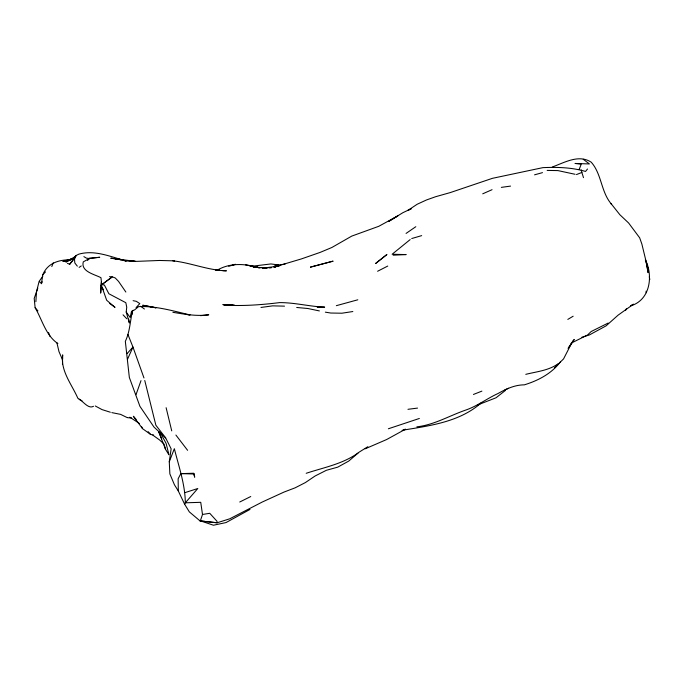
<?xml version="1.0" encoding="UTF-8"?>
<svg xmlns="http://www.w3.org/2000/svg" width="684" height="684" viewBox="0 0 684 684"><rect width="100%" height="100%" fill="white"/><g stroke="black" fill="none" stroke-linecap="round" stroke-linejoin="round"><path stroke-width="1.03" d="M62.654 359.083L62.671 354.868C60.406 371.044 71.803 384.34 77.865 398.285C82.55 400.277 88.014 409.502 93.511 406.296M62.466 364.341L62.603 361.186M35.876 301.678L36.474 291.94L39.022 281.748M101.403 281.748L100.693 292.94L101.403 281.748L100.975 277.73C94.777 274.344 80.635 271.668 83.268 261.869L89.835 258.287L99.736 257.261L88.903 258.466L86.458 258.167L83.875 256.62M132.115 314.375L132.388 311.211C130.148 321.266 129.892 331.834 125.334 341.367L129.344 377.457L139.929 406.347L153.986 427.072L165.648 437.88L171.137 448.841L169.273 461.76L169.863 473.884L174.42 484.751L178.31 490.984L184.62 504.219L189.331 511.88L200.267 521.097L217.093 522.781L229.67 518.831L262.288 502.013L284.014 492.07L295.206 487.795L305.355 482.588L315.144 475.97L326.388 470.284L337.716 467.155L348.746 461.076L359.109 452.158L367.83 446.72M128.712 319.043L129.37 323.002L126.215 312.032L126.737 307.159L125.83 302.704L108.876 293.761L104.361 284.971L101.625 284.732L101.241 285.972L103.455 289.768M552.321 166.982C564.505 162.604 578.792 153.986 591.267 162.219C601.86 174.215 600.937 192.195 611.599 204.302L611.026 203.593L619.849 214.708L628.622 223.001L639.668 237.818L641.866 244.034L646.688 263.913L646.294 262.733L648.081 272.634L646.688 263.913L645.363 259.783C653.297 275.618 650.364 299.549 631.289 305.671M42.767 276.259L39.236 281.244L41.45 283.672L42.801 274.737C47.444 263.254 58.704 259.723 70.016 259.817M132.097 313.46L132.79 310.519L134.517 309.946L138.57 306.629C155.995 305.816 173.24 310.989 190.135 314.956M184.62 504.219L185.321 502.817L200.737 502.321L202.498 514.479L200.267 521.097L199.89 520.686M37.808 288.109L34.2 298.412L35.123 307.714C42.203 319.744 45.666 335.322 57.892 343.607M136.005 394.685L140.998 380.637M126.13 260.912C110.791 256.893 95.016 249.634 78.908 254.123L75.915 255.602L74.505 259.433L74.83 262.981L77.318 266.153M579.194 169.401L581.246 164.1L575.013 163.467L589.428 163.946L583.247 159.269M169.273 461.76L174.36 448.687C178.755 466.505 185.142 484.315 185.321 502.817L197.787 488.513L185.005 492.617M51.804 266.555L53.266 262.818M41.45 283.672L42.228 281.782M127.523 359.245L132.961 347.079L127.891 334.391M625.518 310.545L626.45 308.629M193.965 474.234L194.692 477.193L193.717 473.251L180.815 473.619L178.139 478.757L178.31 490.984M67.374 263.28L69.683 264.298L75.915 255.602M587.488 169.025L585.547 171.453C571.935 167.392 557.033 167.024 542.908 167.64L492.42 178.327L450.277 192.58L435.623 196.718L426.38 200.01L417.112 204.285L407.861 210.45L411.204 208.748L402.902 212.681L388.674 221.428L397.857 215.87L378.756 226.31L351.738 236.108L331.868 247.488L320.163 252.387L301.516 258.877L273.916 267.102L276.789 266.315L263.109 268.137L266.974 268.196L252.994 266.811L259.219 267.718M69.683 264.298L74.265 258.757M560.23 362.084C551.458 373.678 538.077 380.646 524.312 384.853C514.915 384.844 506.16 388.905 498.149 393.454C487.111 398.439 477.432 406.031 465.907 410.015C449.525 415.624 434.349 424.875 416.872 426.833M127.053 353.619L132.961 347.079L143.973 377.961M136.065 307.638L139.81 303.602L136.321 301.328L133.106 300.669M42.801 274.737L45.529 271.873M572.311 341.555L574.278 339.503L568.139 348.395L572.038 342.376L563.556 358.912L554.502 367.778M87.501 260.373L89.835 258.287L88.903 258.466M481.673 402.466C459.913 422.071 429.774 425.756 402.089 430.296M410.169 239.588L392.112 254.26L406.151 254.576L393.172 255.183M505.493 390.376L496.011 397.789L477.748 404.928M101.181 285.177L112.262 276.866L115.22 277.943L118.554 281.406L125.865 292.042M101.625 284.732L112.262 276.866L109.483 276.661M132.79 310.519L131.516 311.4L130.14 317.47L126.215 312.032M406.065 233.424L415.804 226.712M79.13 267.384L81.268 265.939M357.894 453.09C342.658 464.043 323.712 467.505 306.193 473.294M558.563 363.443C549.081 370.523 536.914 371.566 525.774 374.345M567.806 319.402L573.158 316.222M75.967 256.132L65.852 262.04L70.443 259.971M571.2 343.129L587.513 335.032L591.173 331.518L608.179 323.045M249.993 509.435L226.036 522.567L213.459 525.226L200.857 521.011M630.665 305.68L633.487 304.192L618.114 315.144L606.092 325.858L589.351 334.963L581.879 337.229M377.602 271.257L387.743 266.059M239.751 502.005L250.746 496.533M365.162 448.815L386.631 439.538L405.45 429.201L403.774 429.749M216.854 270.394C229.285 262.887 244.205 263.417 257.671 267.435L245.419 264.793M482.733 193.811L492.061 189.682M504.877 389.914L508.622 388.264M473.448 394.454L481.887 391.12M576.475 174.574L581.862 172.453L581.238 169.897M419.352 418.471L388.375 428.774M73.026 258.526L66.006 260.689L71.777 259.074M336.34 305.671L357.8 299.797M232.876 265.067L235.407 264.306L228.721 266.307M411.759 238.528L421.677 235.629M534.555 174.83L542.497 172.633M71.717 259.065L62.885 261.476L70.05 260.108M274.472 267.051L280.56 265.383L274.344 267.008M217.572 270.428L219.248 270.026L215.426 270.189M202.498 514.479L209.74 513.291L217.008 521.276L217.093 522.781L206.97 521.55M285.134 264.058L274.848 265.64L278.696 265.426M352.833 311.536L341.923 313.212L330.782 313.033L325.345 312.161M501.338 187.373L510.546 186.099M260.963 307.449L272.719 305.859L284.51 306.15M407.963 409.306L417.539 408.091M200.574 315.666L208.765 314.785C196.736 316.47 184.748 314.255 172.898 312.314M317.427 307.253L320.437 307.013L317.308 307.039M263.109 268.137L266.221 267.957M269.334 267.777L271.403 267.658M262.28 267.829L271.428 267.624M317.333 307.116L324.652 307.125C309.527 306.56 294.77 302.508 279.542 302.619C261.074 304.902 242.606 306.201 223.967 305.115L234.586 305.286L222.856 304.568L231.731 305.312M222.779 270.676L226.413 270.83C208.047 270.317 190.922 262.784 172.778 260.818L159.646 260.467L136.663 261.373L124.573 260.536L135.218 261.356L110.765 258.176L120.888 259.681L114.818 258.475L126.061 261.049M180.815 473.619L194.307 474.012M262.237 267.983L264.221 268.094M127.549 417.693L131.559 418.001M296.702 307.475L307.843 308.501L319.394 310.929M547.174 170.41L557.905 170.59L575.073 174.283M172.778 260.818L174.659 261.031M200.899 520.806L204.944 521.302M278.491 264.922L270.907 263.947L251.755 266.273L255.5 267.051M233.586 305.466L227.627 304.645L233.483 305.474M187.57 314.631L189.323 314.922M256.44 267.239L259.287 267.786M136.133 419.386L133.329 416.24L142.554 428.654L150.651 434.468L153.626 435.05M111.834 412.614L120.623 414.376L127.138 417.573M249.156 265.597L260.253 267.872M110.321 412.221L102.01 409.596L95.281 405.971M79.113 399.43L81.977 400.781M152.814 435.127L159.543 439.94L164.117 444.147M129.84 417.197L139.476 423.533M140.639 306.261L144.41 309.006M109.731 303.482L115.023 307.364L106.687 300.267L101.925 286.835M123.052 314.828L126.754 318.744M148.129 431.664L150.651 434.468M35.123 307.714L37.911 310.887M175.899 435.05L187.596 450.311M165.648 437.88L155.867 425.234L144.76 380.492M161.732 438.803L158.62 431.527L165.519 449.328L168.52 454.159M160.261 432.553L166.084 443.352L168.965 454.826M646.611 265.324L648.064 268.102L646.842 265.743M141.673 426.833L142.554 428.654M62.654 360.143L58.995 351.644L56.883 342.718M48.564 332.595L50.103 336.545M581.862 172.453L583.495 177.66M164.348 445.01L165.519 449.328M166.118 407.707L171.727 430.869M649.287 276.729L649.8 279.559M646.089 291.162L646.209 292.726M386.802 254.593L375.636 263.468L386.802 254.593M332.937 261.185L310.476 267.119L332.937 261.185M145.153 305.594L142.674 305.261L156.055 307.843L145.153 305.594"/></g></svg>
